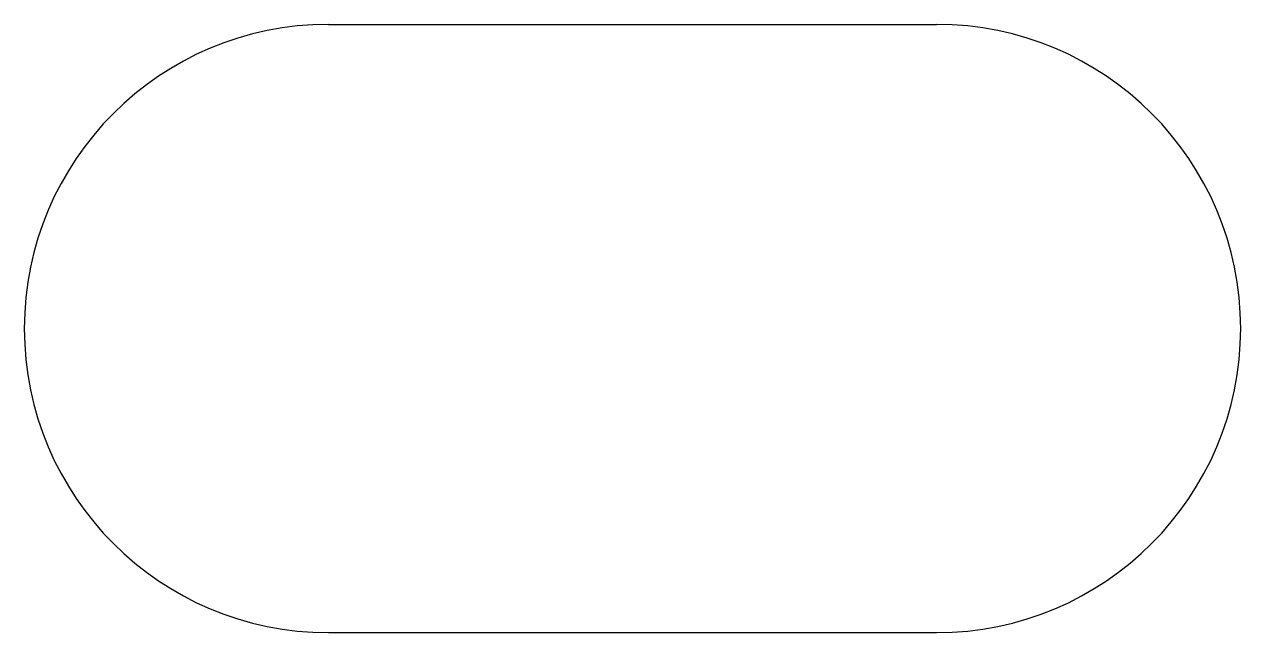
# Model space of a CAD drawing. Header units: inches. Extents: x 0 to 12, y 0 to 6.
import ezdxf

# ---------------------------------------------------------------- set-up
doc = ezdxf.new("R2010")
doc.units = ezdxf.units.IN

# ---------------------------------------------------------------- blocks, each defined once
blk = doc.blocks.new('ovan6x9')
at = {"color": 2}
for p, q in [((2, 6), (8, 6)), ((2, 0), (8, 0))]:
    blk.add_line(p, q, dxfattribs=at)
for centre, start, end in [((2, 3), 90, 270), ((8, 3), 270, 90)]:
    blk.add_arc(centre, 3, start, end, dxfattribs=at)

msp = doc.modelspace()

# ---------------------------------------------------------------- block references
msp.add_blockref('ovan6x9', (1, 0))

doc.saveas('drawing.dxf')
